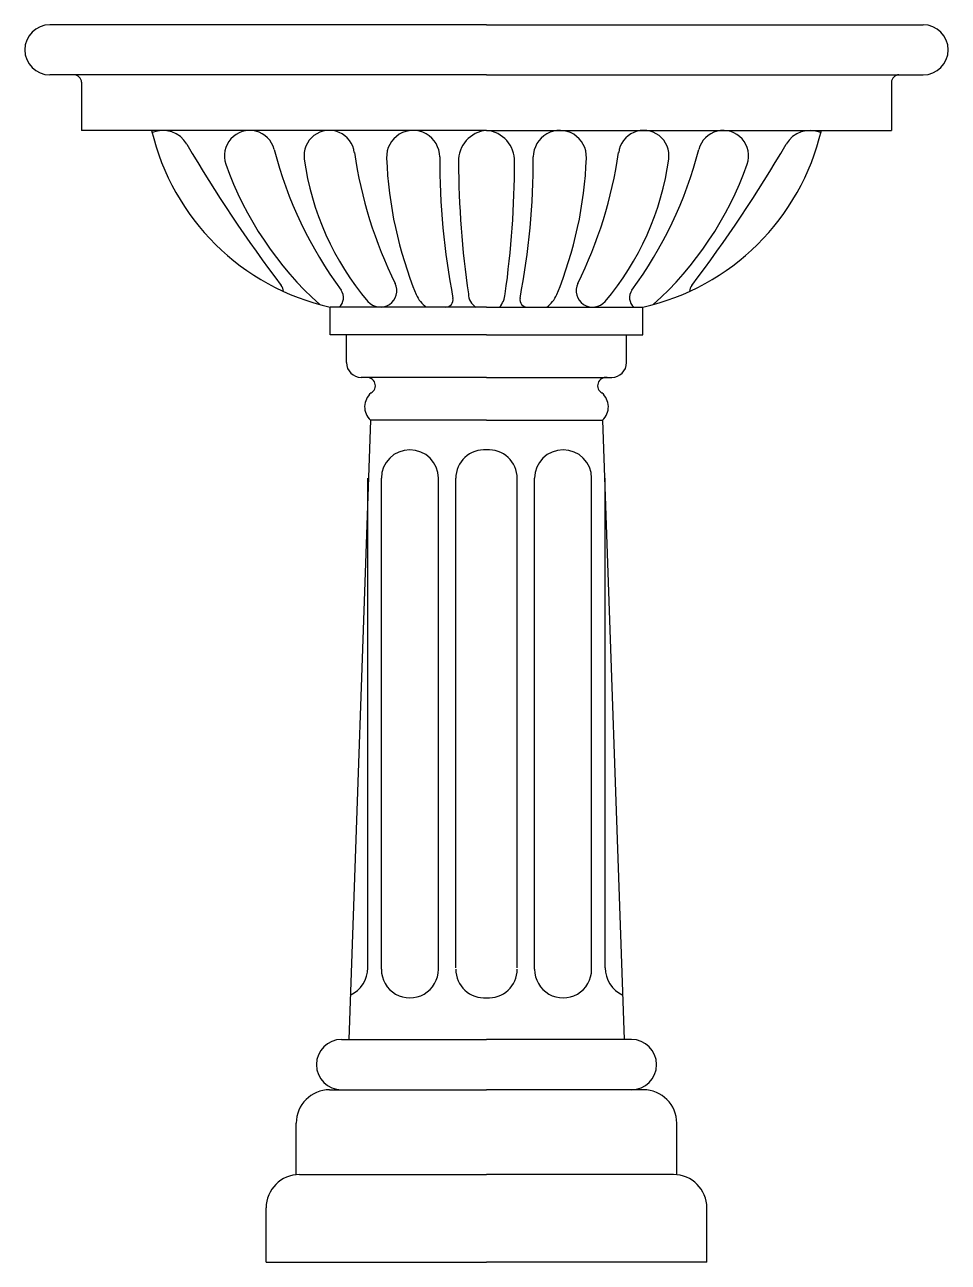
# Model space of a CAD drawing. Header units: millimetres. Extents: x -2934.883 to -2934.274, y 2951.938 to 2952.753.
import ezdxf

# ---------------------------------------------------------------- set-up
doc = ezdxf.new("R2010")
doc.units = ezdxf.units.MM
doc.header["$LTSCALE"] = 10
doc.layers.add('banheiro_louças', color=2, linetype='Continuous')

msp = doc.modelspace()

# ---------------------------------------------------------------- linework, layer by layer
at = {"layer": 'banheiro_louças'}
for p, q in [((-2934.57851, 2952.75337), (-2934.8662, 2952.75337)), ((-2934.57851, 2952.75337), (-2934.29082, 2952.75337)), ((-2934.57851, 2952.72038), (-2934.8662, 2952.72038)), ((-2934.84531, 2952.7155), (-2934.84531, 2952.68378)), ((-2934.57851, 2952.72038), (-2934.29082, 2952.72038)), ((-2934.31171, 2952.7155), (-2934.31171, 2952.68378)), ((-2934.57851, 2952.68378), (-2934.84531, 2952.68378)), ((-2934.57851, 2952.68378), (-2934.31171, 2952.68378)), ((-2934.68143, 2952.54918), (-2934.68143, 2952.56738)), ((-2934.57851, 2952.56738), (-2934.47559, 2952.56738)), ((-2934.47559, 2952.54918), (-2934.47559, 2952.56738)), ((-2934.57851, 2952.54918), (-2934.68143, 2952.54918)), ((-2934.67075, 2952.53083), (-2934.67075, 2952.54918)), ((-2934.57851, 2952.54918), (-2934.47559, 2952.54918)), ((-2934.48627, 2952.53083), (-2934.48627, 2952.54918)), ((-2934.57851, 2952.52107), (-2934.66099, 2952.52107)), ((-2934.65796, 2952.52101), (-2934.65798, 2952.52107)), ((-2934.57851, 2952.52107), (-2934.49603, 2952.52107)), ((-2934.49906, 2952.52101), (-2934.49903, 2952.52107)), ((-2934.65501, 2952.49296), (-2934.66926, 2952.08512)), ((-2934.57851, 2952.49296), (-2934.65501, 2952.49296)), ((-2934.57851, 2952.49296), (-2934.50201, 2952.49296)), ((-2934.50201, 2952.49296), (-2934.48776, 2952.08512)), ((-2934.67394, 2952.08512), (-2934.57851, 2952.08512)), ((-2934.48308, 2952.08512), (-2934.57851, 2952.08512)), ((-2934.68187, 2952.05193), (-2934.57851, 2952.05193)), ((-2934.47515, 2952.05193), (-2934.57851, 2952.05193)), ((-2934.70383, 2951.996), (-2934.70383, 2952.02997)), ((-2934.45318, 2951.996), (-2934.45318, 2952.02997)), ((-2934.70174, 2951.9961), (-2934.57851, 2951.9961)), ((-2934.45528, 2951.9961), (-2934.57851, 2951.9961)), ((-2934.7237, 2951.93837), (-2934.7237, 2951.97414)), ((-2934.43332, 2951.93837), (-2934.43332, 2951.97414)), ((-2934.7237, 2951.93837), (-2934.57851, 2951.93837)), ((-2934.43332, 2951.93837), (-2934.57851, 2951.93837))]:
    msp.add_line(p, q, dxfattribs=at)
at = {"layer": 'banheiro_louças', "color": 1}
for p, q in [((-2934.57851, 2952.56738), (-2934.68143, 2952.56738)), ((-2934.57851, 2952.56738), (-2934.58236, 2952.56738)), ((-2934.57851, 2952.56738), (-2934.57466, 2952.56738)), ((-2934.65673, 2952.1323), (-2934.65673, 2952.45465)), ((-2934.64778, 2952.13128), (-2934.64778, 2952.45465)), ((-2934.6102, 2952.13128), (-2934.6102, 2952.45465)), ((-2934.59868, 2952.1323), (-2934.59868, 2952.45465)), ((-2934.55834, 2952.1323), (-2934.55834, 2952.45465)), ((-2934.54682, 2952.13128), (-2934.54682, 2952.45465)), ((-2934.50924, 2952.13128), (-2934.50924, 2952.45465)), ((-2934.50028, 2952.1323), (-2934.50028, 2952.45465))]:
    msp.add_line(p, q, dxfattribs=at)
at = {"layer": 'banheiro_louças'}
for centre, radius, start, end in [((-2934.8662, 2952.73687), 0.0165, 90, 270), ((-2934.29082, 2952.73687), 0.0165, 270, 90), ((-2934.85019, 2952.7155), 0.00488, 0, 90), ((-2934.30683, 2952.7155), 0.00488, 90, 180), ((-2934.64754, 2952.71931), 0.15566, 193.19622, 257.425), ((-2934.50948, 2952.71931), 0.15566, 282.575, 346.80378), ((-2934.66099, 2952.53083), 0.00976, 180, 270), ((-2934.49603, 2952.53083), 0.00976, 270, 0), ((-2934.65714, 2952.51564), 0.00543, 298.17087, 98.67403), ((-2934.49988, 2952.51564), 0.00543, 81.32597, 241.82913), ((-2934.64676, 2952.50172), 0.01203, 130.52924, 226.72432), ((-2934.51026, 2952.50172), 0.01203, 313.27568, 49.47076), ((-2934.67394, 2952.06852), 0.01659, 90, 270), ((-2934.48308, 2952.06852), 0.01659, 270, 90), ((-2934.68187, 2952.02997), 0.02196, 90, 180), ((-2934.47515, 2952.02997), 0.02196, 0, 90), ((-2934.70174, 2951.97414), 0.02196, 90, 180), ((-2934.45528, 2951.97414), 0.02196, 0, 90)]:
    msp.add_arc(centre, radius, start, end, dxfattribs=at)
at = {"layer": 'banheiro_louças', "color": 1}
for centre, radius, start, end in [((-2934.79164, 2952.66551), 0.01826, 30.17545, 112.91107), ((-2934.7345, 2952.66709), 0.01668, 14.47242, 199.54764), ((-2934.68207, 2952.66716), 0.01661, 6.81042, 187.7058), ((-2934.62685, 2952.66629), 0.01749, 359.94308, 182.22935), ((-2934.57697, 2952.66376), 0.02002, 94.40677, 181.91576), ((-2934.58005, 2952.66376), 0.02002, 358.08424, 85.59323), ((-2934.53017, 2952.66629), 0.01749, 357.77065, 180.05692), ((-2934.47495, 2952.66716), 0.01661, 352.2942, 173.18958), ((-2934.42251, 2952.66709), 0.01668, 340.45236, 165.52758), ((-2934.36538, 2952.66551), 0.01826, 67.08893, 149.82455), ((-2934.00363, 2953.1237), 0.89328, 210.17545, 217.35632), ((-2935.15339, 2953.1237), 0.89328, 322.64368, 329.82455), ((-2934.45688, 2952.73875), 0.27004, 194.47242, 216.37046), ((-2934.51811, 2952.68935), 0.18207, 187.7058, 220.47003), ((-2934.37687, 2952.71195), 0.29186, 188.43587, 206.22587), ((-2934.37982, 2952.6759), 0.26471, 182.22935, 202.26348), ((-2934.11631, 2952.66578), 0.49305, 179.94308, 190.82507), ((-2935.04071, 2952.66578), 0.49305, 349.17493, 0.05692), ((-2934.7772, 2952.6759), 0.26471, 337.73652, 357.77065), ((-2934.78015, 2952.71195), 0.29186, 333.77413, 351.56413), ((-2934.63891, 2952.68935), 0.18207, 319.52997, 352.2942), ((-2934.70014, 2952.73875), 0.27004, 323.62954, 345.52758), ((-2934.53738, 2952.73708), 0.22587, 199.54764, 228.05072), ((-2933.96698, 2952.66643), 0.63001, 180.30393, 188.24624), ((-2935.19005, 2952.66406), 0.63001, 351.97161, 359.91172), ((-2934.61964, 2952.73708), 0.22587, 311.94928, 340.45236), ((-2934.64839, 2952.5782), 0.01081, 220.47003, 26.22587), ((-2934.50863, 2952.5782), 0.01081, 153.77413, 319.52997), ((-2934.72063, 2952.57713), 0.00831, 4.42961, 33.19556), ((-2934.68101, 2952.57368), 0.00831, 310.73722, 36.37046), ((-2934.60764, 2952.58263), 0.01853, 202.26348, 235.39439), ((-2934.57981, 2952.57635), 0.01066, 181.49618, 237.22486), ((-2934.58094, 2952.57721), 0.01477, 318.30163, 355.58464), ((-2934.54937, 2952.58263), 0.01853, 304.60561, 337.73652), ((-2934.47601, 2952.57368), 0.00831, 143.62954, 229.26278), ((-2934.43639, 2952.57713), 0.00831, 146.80444, 175.57039), ((-2934.60538, 2952.57226), 0.00488, 270, 10.82507), ((-2934.55164, 2952.57226), 0.00488, 169.17493, 270), ((-2934.62899, 2952.45465), 0.01879, 0.00005, 179.99995), ((-2934.57997, 2952.45465), 0.01879, 85.55442, 179.99995), ((-2934.57705, 2952.45465), 0.01879, 0.00005, 94.44558), ((-2934.52803, 2952.45465), 0.01879, 0.00005, 179.99995), ((-2934.67654, 2952.1323), 0.0198, 294.76361, 0.00008), ((-2934.62899, 2952.13128), 0.01879, 179.99992, 0.00008), ((-2934.57997, 2952.13128), 0.01879, 179.99992, 274.44558), ((-2934.57705, 2952.13128), 0.01879, 265.55442, 0.00008), ((-2934.52803, 2952.13128), 0.01879, 179.99992, 0.00008), ((-2934.48048, 2952.1323), 0.0198, 179.99992, 245.23639)]:
    msp.add_arc(centre, radius, start, end, dxfattribs=at)

doc.saveas('drawing.dxf')
